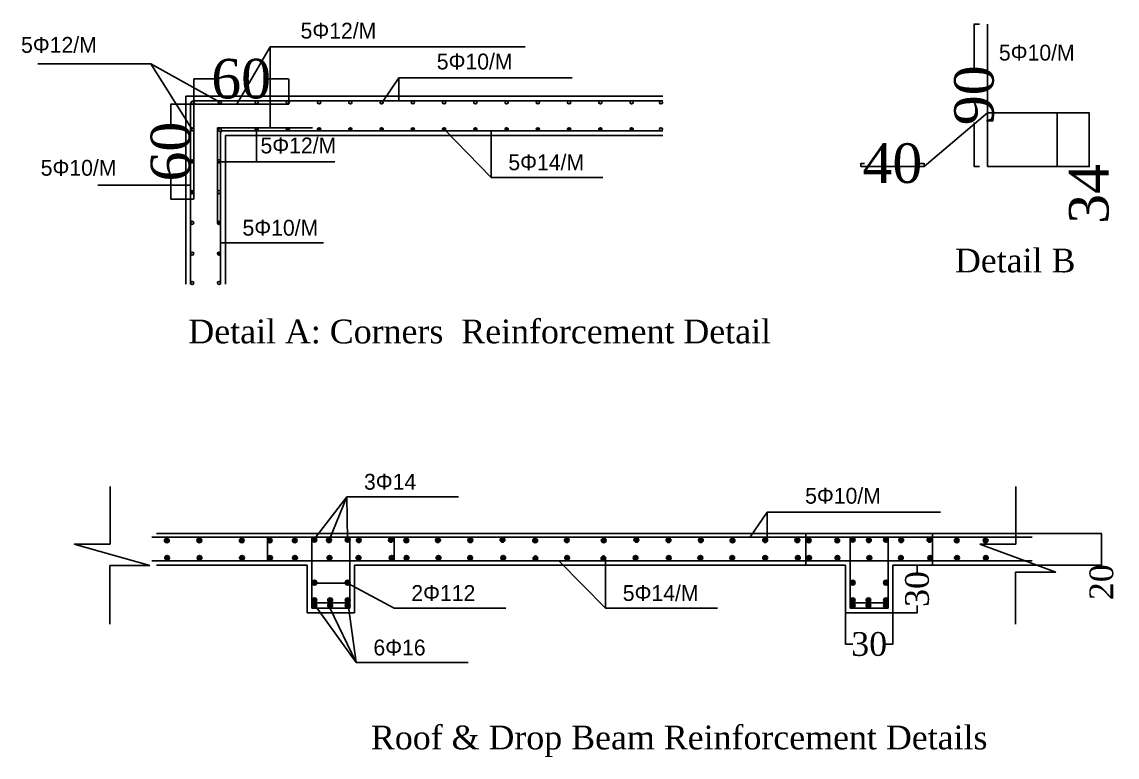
# Model space of a CAD drawing. Header units: centimetres. Extents: x 8566 to 24071, y 9487 to 14021.
# Drawn here: x 11031 to 11722, y 10128 to 10592 of the extents above; entities that cross this region are included whole.
import ezdxf

# ---------------------------------------------------------------- set-up
doc = ezdxf.new("R2010")
doc.units = ezdxf.units.CM
doc.layers.get('0').update_dxf_attribs({"linetype": 'CONTINUOUS'})
doc.layers.get('DEFPOINTS').update_dxf_attribs({"linetype": 'CONTINUOUS'})
doc.styles.get("Standard").update_dxf_attribs({"font": 'times.ttf', "height": 20})
doc.styles.add('STYLE1', font='greekc.shx', dxfattribs={"height": 10})
doc.styles.add('style2', font='times.ttf', dxfattribs={"height": 15})
doc.styles.add('style3', font='times.ttf', dxfattribs={"height": 25})
doc.dimstyles.get("Standard").update_dxf_attribs({"dimtxt": 15, "dimasz": 0.18, "dimexe": 0.18, "dimexo": 0.0625, "dimgap": 0.09, "dimtad": 0, "dimdec": 0, "dimzin": 0, "dimdsep": 46, "dimtxsty": 'style2', "dimcen": 0.09, "dimadec": 0, "dimazin": 0, "dimtfac": 1, "dimtdec": 0, "dimtofl": 0, "dimtmove": 0, "dimatfit": 3, "dimfxl": 1, "dimtolj": 1, "dimtzin": 0, "dimarcsym": 0})

# ---------------------------------------------------------------- blocks, each defined once
blk = doc.blocks.new('*D4')
at = {"color": 0, "lineweight": -2, "transparency": 16777216}
for p, q in [((11684.68, 10534.44), (11704.85, 10534.44)), ((11704.67, 10534.26), (11704.67, 10500.62)), ((11684.68, 10500.44), (11704.85, 10500.44)), ((11704.67, 10500.44), (11704.67, 10500.26))]:
    blk.add_line(p, q, dxfattribs=at)
at = {"color": 0, "transparency": 16777216}
for points in [[(11704.64, 10534.26), (11704.7, 10534.26), (11704.67, 10534.44)], [(11704.64, 10500.62), (11704.7, 10500.62), (11704.67, 10500.44)]]:
    blk.add_solid(points, dxfattribs=at)
at = {"layer": 'DEFPOINTS', "color": 0, "transparency": 16777216}
for p in [(11684.62, 10534.44), (11684.62, 10500.44), (11704.67, 10500.44)]:
    blk.add_point(p, dxfattribs=at)
at = {"color": 0, "transparency": 16777216, "insert": (11704.67, 10483.11), "char_height": 25, "attachment_point": 5, "rotation": 90, "style": 'style3'}
blk.add_mtext('\\A1;34', dxfattribs=at)
blk = doc.blocks.new('*D5')
at = {"color": 0, "lineweight": -2, "transparency": 16777216}
for p, q in [((11560.47, 10500.5), (11560.47, 10502.56)), ((11560.65, 10502.38), (11562.87, 10502.38)), ((11600.29, 10502.38), (11598.07, 10502.38)), ((11600.47, 10500.5), (11600.47, 10502.56))]:
    blk.add_line(p, q, dxfattribs=at)
at = {"color": 0, "transparency": 16777216}
for points in [[(11560.65, 10502.41), (11560.65, 10502.35), (11560.47, 10502.38)], [(11600.29, 10502.41), (11600.29, 10502.35), (11600.47, 10502.38)]]:
    blk.add_solid(points, dxfattribs=at)
at = {"layer": 'DEFPOINTS', "color": 0, "transparency": 16777216}
for p in [(11600.47, 10502.38), (11560.47, 10500.44), (11600.47, 10500.44)]:
    blk.add_point(p, dxfattribs=at)
at = {"color": 0, "transparency": 16777216, "insert": (11580.47, 10502.38), "char_height": 25, "attachment_point": 5, "style": 'style3'}
blk.add_mtext('\\A1;40', dxfattribs=at)
blk = doc.blocks.new('*D6')
at = {"color": 0, "lineweight": -2, "transparency": 16777216}
for p, q in [((11635.54, 10590.44), (11631.97, 10590.44)), ((11632.15, 10590.26), (11632.15, 10562.6)), ((11632.15, 10500.62), (11632.15, 10528.29)), ((11635.54, 10500.44), (11631.97, 10500.44))]:
    blk.add_line(p, q, dxfattribs=at)
at = {"color": 0, "transparency": 16777216}
for points in [[(11632.12, 10590.26), (11632.18, 10590.26), (11632.15, 10590.44)], [(11632.12, 10500.62), (11632.18, 10500.62), (11632.15, 10500.44)]]:
    blk.add_solid(points, dxfattribs=at)
at = {"layer": 'DEFPOINTS', "color": 0, "transparency": 16777216}
for p in [(11632.15, 10590.44), (11635.6, 10590.44), (11635.6, 10500.44)]:
    blk.add_point(p, dxfattribs=at)
at = {"color": 0, "transparency": 16777216, "insert": (11632.15, 10545.44), "char_height": 25, "attachment_point": 5, "rotation": 90, "style": 'style3'}
blk.add_mtext('\\A1;90', dxfattribs=at)
blk = doc.blocks.new('*D13')
at = {"color": 0, "lineweight": -2, "transparency": 16777216}
for p, q in [((11139.12, 10539.94), (11139.12, 10555.91)), ((11139.3, 10555.73), (11152.03, 10555.73)), ((11198.94, 10555.73), (11186.22, 10555.73)), ((11199.12, 10539.94), (11199.12, 10555.91))]:
    blk.add_line(p, q, dxfattribs=at)
at = {"color": 0, "transparency": 16777216}
for points in [[(11139.3, 10555.76), (11139.3, 10555.7), (11139.12, 10555.73)], [(11198.94, 10555.76), (11198.94, 10555.7), (11199.12, 10555.73)]]:
    blk.add_solid(points, dxfattribs=at)
at = {"layer": 'DEFPOINTS', "color": 0, "transparency": 16777216}
for p in [(11199.12, 10555.73), (11139.12, 10539.88), (11199.12, 10539.88)]:
    blk.add_point(p, dxfattribs=at)
at = {"color": 0, "transparency": 16777216, "insert": (11169.12, 10555.73), "char_height": 25, "attachment_point": 5, "style": 'style3'}
blk.add_mtext('\\A1;60', dxfattribs=at)
blk = doc.blocks.new('*D7')
at = {"color": 0, "lineweight": -2, "transparency": 16777216}
for p, q in [((11139.06, 10539.88), (11124.43, 10539.88)), ((11124.61, 10539.7), (11124.61, 10526.98)), ((11124.61, 10480.06), (11124.61, 10492.78)), ((11139.06, 10479.88), (11124.43, 10479.88))]:
    blk.add_line(p, q, dxfattribs=at)
at = {"color": 0, "transparency": 16777216}
for points in [[(11124.58, 10539.7), (11124.64, 10539.7), (11124.61, 10539.88)], [(11124.58, 10480.06), (11124.64, 10480.06), (11124.61, 10479.88)]]:
    blk.add_solid(points, dxfattribs=at)
at = {"layer": 'DEFPOINTS', "color": 0, "transparency": 16777216}
for p in [(11139.12, 10539.88), (11124.61, 10479.88), (11139.12, 10479.88)]:
    blk.add_point(p, dxfattribs=at)
at = {"color": 0, "transparency": 16777216, "insert": (11124.61, 10509.88), "char_height": 25, "attachment_point": 5, "rotation": 90, "style": 'style3'}
blk.add_mtext('\\A1;60', dxfattribs=at)
blk = doc.blocks.new('*D15')
at = {"color": 0, "lineweight": -2, "transparency": 16777216}
for p, q in [((11550.8, 10218.59), (11550.8, 10198.64)), ((11580.8, 10218.59), (11580.8, 10198.64)), ((11550.98, 10198.82), (11555.48, 10198.82)), ((11580.62, 10198.82), (11576.12, 10198.82))]:
    blk.add_line(p, q, dxfattribs=at)
at = {"color": 0, "transparency": 16777216}
for points in [[(11550.98, 10198.85), (11550.98, 10198.79), (11550.8, 10198.82)], [(11580.62, 10198.85), (11580.62, 10198.79), (11580.8, 10198.82)]]:
    blk.add_solid(points, dxfattribs=at)
at = {"layer": 'DEFPOINTS', "color": 0, "transparency": 16777216}
for p in [(11550.8, 10218.65), (11580.8, 10218.65), (11580.8, 10198.82)]:
    blk.add_point(p, dxfattribs=at)
at = {"color": 0, "transparency": 16777216, "insert": (11565.8, 10198.82), "char_height": 15, "attachment_point": 5, "style": 'style2'}
blk.add_mtext('\\A1;30', dxfattribs=at)
blk = doc.blocks.new('*D16')
at = {"color": 0, "lineweight": -2, "transparency": 16777216}
for p, q in [((11580.86, 10248.65), (11596.27, 10248.65)), ((11596.09, 10248.47), (11596.09, 10243.97)), ((11580.86, 10218.65), (11596.27, 10218.65)), ((11596.09, 10218.83), (11596.09, 10223.33))]:
    blk.add_line(p, q, dxfattribs=at)
at = {"color": 0, "transparency": 16777216}
for points in [[(11596.06, 10248.47), (11596.12, 10248.47), (11596.09, 10248.65)], [(11596.06, 10218.83), (11596.12, 10218.83), (11596.09, 10218.65)]]:
    blk.add_solid(points, dxfattribs=at)
at = {"layer": 'DEFPOINTS', "color": 0, "transparency": 16777216}
for p in [(11580.8, 10248.65), (11596.09, 10248.65), (11580.8, 10218.65)]:
    blk.add_point(p, dxfattribs=at)
at = {"color": 0, "transparency": 16777216, "insert": (11596.09, 10233.65), "char_height": 15, "attachment_point": 5, "rotation": 90, "style": 'style2'}
blk.add_mtext('\\A1;30', dxfattribs=at)
blk = doc.blocks.new('*D17')
at = {"color": 0, "lineweight": -2, "transparency": 16777216}
for p, q in [((11651.15, 10268.65), (11712.72, 10268.65)), ((11712.54, 10268.47), (11712.54, 10248.83)), ((11651.15, 10248.65), (11712.72, 10248.65)), ((11712.54, 10248.65), (11712.54, 10248.47))]:
    blk.add_line(p, q, dxfattribs=at)
at = {"color": 0, "transparency": 16777216}
for points in [[(11712.51, 10268.47), (11712.57, 10268.47), (11712.54, 10268.65)], [(11712.51, 10248.83), (11712.57, 10248.83), (11712.54, 10248.65)]]:
    blk.add_solid(points, dxfattribs=at)
at = {"layer": 'DEFPOINTS', "color": 0, "transparency": 16777216}
for p in [(11651.09, 10268.65), (11651.09, 10248.65), (11712.54, 10248.65)]:
    blk.add_point(p, dxfattribs=at)
at = {"color": 0, "transparency": 16777216, "insert": (11712.54, 10237.94), "char_height": 15, "attachment_point": 5, "rotation": 90, "style": 'style2'}
blk.add_mtext('\\A1;20', dxfattribs=at)

msp = doc.modelspace()

# ---------------------------------------------------------------- hatches: boundary and pattern name
h = msp.add_hatch(color=256)
edge = h.paths.add_edge_path()
edge.add_arc((11138.24, 10523.93), 1, 0, 360)
edge = h.paths.add_edge_path()
edge.add_arc((11138.56, 10540.71), 1, 0, 360)
edge = h.paths.add_edge_path()
edge.add_arc((11178.86, 10540.94), 1, 0, 360)
edge = h.paths.add_edge_path()
edge.add_arc((11198.6, 10540.94), 1, 0, 360)
edge = h.paths.add_edge_path()
edge.add_arc((11218.34, 10540.94), 1, 0, 360)
edge = h.paths.add_edge_path()
edge.add_arc((11238.08, 10540.94), 1, 0, 360)
edge = h.paths.add_edge_path()
edge.add_arc((11257.81, 10540.94), 1, 0, 360)
edge = h.paths.add_edge_path()
edge.add_arc((11277.55, 10540.94), 1, 0, 360)
edge = h.paths.add_edge_path()
edge.add_arc((11297.29, 10540.94), 1, 0, 360)
edge = h.paths.add_edge_path()
edge.add_arc((11317.03, 10540.94), 1, 0, 360)
edge = h.paths.add_edge_path()
edge.add_arc((11336.77, 10540.94), 1, 0, 360)
edge = h.paths.add_edge_path()
edge.add_arc((11356.51, 10540.94), 1, 0, 360)
edge = h.paths.add_edge_path()
edge.add_arc((11155.65, 10540.94), 1, 0, 360)
edge = h.paths.add_edge_path()
edge.add_arc((11155.79, 10523.48), 1, 0, 360)
edge = h.paths.add_edge_path()
edge.add_arc((11356.51, 10523.93), 1, 0, 360)
edge = h.paths.add_edge_path()
edge.add_arc((11336.77, 10523.93), 1, 0, 360)
edge = h.paths.add_edge_path()
edge.add_arc((11317.03, 10523.93), 1, 0, 360)
edge = h.paths.add_edge_path()
edge.add_arc((11297.29, 10523.93), 1, 0, 360)
edge = h.paths.add_edge_path()
edge.add_arc((11277.55, 10523.93), 1, 0, 360)
edge = h.paths.add_edge_path()
edge.add_arc((11257.81, 10523.93), 1, 0, 360)
edge = h.paths.add_edge_path()
edge.add_arc((11238.08, 10523.93), 1, 0, 360)
edge = h.paths.add_edge_path()
edge.add_arc((11218.34, 10523.93), 1, 0, 360)
edge = h.paths.add_edge_path()
edge.add_arc((11198.6, 10523.93), 1, 0, 360)
edge = h.paths.add_edge_path()
edge.add_arc((11178.86, 10523.93), 1, 0, 360)
edge = h.paths.add_edge_path()
edge.add_arc((11155.07, 10503.69), 1, 0, 360)
edge = h.paths.add_edge_path()
edge.add_arc((11155.07, 10484.28), 1, 0, 360)
edge = h.paths.add_edge_path()
edge.add_arc((11138.14, 10464.87), 1, 0, 360)
edge = h.paths.add_edge_path()
edge.add_arc((11138.14, 10445.46), 1, 0, 360)
edge = h.paths.add_edge_path()
edge.add_arc((11138.14, 10426.94), 1, 0, 360)
edge = h.paths.add_edge_path()
edge.add_arc((11155.12, 10426.94), 1, 0, 360)
edge = h.paths.add_edge_path()
edge.add_arc((11155.12, 10445.46), 1, 0, 360)
edge = h.paths.add_edge_path()
edge.add_arc((11155.12, 10464.87), 1, 0, 360)
edge = h.paths.add_edge_path()
edge.add_arc((11138.25, 10484.28), 1, 0, 360)
edge = h.paths.add_edge_path()
edge.add_arc((11138.25, 10503.69), 1, 0, 360)
h = msp.add_hatch(color=256)
edge = h.paths.add_edge_path()
edge.add_arc((11376.24, 10540.94), 1, 0, 360)
edge = h.paths.add_edge_path()
edge.add_arc((11395.98, 10540.94), 1, 0, 360)
edge = h.paths.add_edge_path()
edge.add_arc((11415.72, 10540.94), 1, 0, 360)
edge = h.paths.add_edge_path()
edge.add_arc((11434.26, 10540.94), 1, 0, 360)
edge = h.paths.add_edge_path()
edge.add_arc((11434.26, 10523.93), 1, 0, 360)
edge = h.paths.add_edge_path()
edge.add_arc((11415.72, 10523.93), 1, 0, 360)
edge = h.paths.add_edge_path()
edge.add_arc((11395.98, 10523.93), 1, 0, 360)
edge = h.paths.add_edge_path()
edge.add_arc((11376.24, 10523.93), 1, 0, 360)
h = msp.add_hatch(color=256)
edge = h.paths.add_edge_path()
edge.add_arc((11122.17, 10264.34), 1.5, 0, 360)
h = msp.add_hatch(color=256)
edge = h.paths.add_edge_path()
edge.add_arc((11142.69, 10264.34), 1.5, 0, 360)
h = msp.add_hatch(color=256)
edge = h.paths.add_edge_path()
edge.add_arc((11169.5, 10264.34), 1.5, 0, 360)
h = msp.add_hatch(color=256)
edge = h.paths.add_edge_path()
edge.add_arc((11187.19, 10264.34), 1.5, 0, 360)
h = msp.add_hatch(color=256)
edge = h.paths.add_edge_path()
edge.add_arc((11202.95, 10264.34), 1.5, 0, 360)
h = msp.add_hatch(color=256)
edge = h.paths.add_edge_path()
edge.add_arc((11215.38, 10264.77), 1.5, 0, 360)
h = msp.add_hatch(color=256)
edge = h.paths.add_edge_path()
edge.add_arc((11224.6, 10264.5), 1.5, 0, 360)
h = msp.add_hatch(color=256)
edge = h.paths.add_edge_path()
edge.add_arc((11236.36, 10264.77), 1.5, 0, 360)
h = msp.add_hatch(color=256)
edge = h.paths.add_edge_path()
edge.add_arc((11243.38, 10264.5), 1.5, 0, 360)
h = msp.add_hatch(color=256)
edge = h.paths.add_edge_path()
edge.add_arc((11263.69, 10264.66), 1.5, 0, 360)
h = msp.add_hatch(color=256)
edge = h.paths.add_edge_path()
edge.add_arc((11273.44, 10264.34), 1.5, 0, 360)
h = msp.add_hatch(color=256)
edge = h.paths.add_edge_path()
edge.add_arc((11293.43, 10264.5), 1.5, 0, 360)
h = msp.add_hatch(color=256)
edge = h.paths.add_edge_path()
edge.add_arc((11313.87, 10264.5), 1.5, 0, 360)
h = msp.add_hatch(color=256)
edge = h.paths.add_edge_path()
edge.add_arc((11334.18, 10264.66), 1.5, 0, 360)
h = msp.add_hatch(color=256)
edge = h.paths.add_edge_path()
edge.add_arc((11354.81, 10264.34), 1.5, 0, 360)
h = msp.add_hatch(color=256)
edge = h.paths.add_edge_path()
edge.add_arc((11374.8, 10264.5), 1.5, 0, 360)
h = msp.add_hatch(color=256)
edge = h.paths.add_edge_path()
edge.add_arc((11398.1, 10264.34), 1.5, 0, 360)
h = msp.add_hatch(color=256)
edge = h.paths.add_edge_path()
edge.add_arc((11418.73, 10264.66), 1.5, 0, 360)
h = msp.add_hatch(color=256)
edge = h.paths.add_edge_path()
edge.add_arc((11439.04, 10264.5), 1.5, 0, 360)
h = msp.add_hatch(color=256)
edge = h.paths.add_edge_path()
edge.add_arc((11459.48, 10264.5), 1.5, 0, 360)
h = msp.add_hatch(color=256)
edge = h.paths.add_edge_path()
edge.add_arc((11479.47, 10264.34), 1.5, 0, 360)
h = msp.add_hatch(color=256)
edge = h.paths.add_edge_path()
edge.add_arc((11500.1, 10264.5), 1.5, 0, 360)
h = msp.add_hatch(color=256)
edge = h.paths.add_edge_path()
edge.add_arc((11520.41, 10264.5), 1.5, 0, 360)
h = msp.add_hatch(color=256)
edge = h.paths.add_edge_path()
edge.add_arc((11527.63, 10264.34), 1.5, 0, 360)
h = msp.add_hatch(color=256)
edge = h.paths.add_edge_path()
edge.add_arc((11545.59, 10264.34), 1.5, 0, 360)
h = msp.add_hatch(color=256)
edge = h.paths.add_edge_path()
edge.add_arc((11555.38, 10264.77), 1.5, 0, 360)
h = msp.add_hatch(color=256)
edge = h.paths.add_edge_path()
edge.add_arc((11565.59, 10264.5), 1.5, 0, 360)
h = msp.add_hatch(color=256)
edge = h.paths.add_edge_path()
edge.add_arc((11576.36, 10264.77), 1.5, 0, 360)
h = msp.add_hatch(color=256)
edge = h.paths.add_edge_path()
edge.add_arc((11586.02, 10264.5), 1.5, 0, 360)
h = msp.add_hatch(color=256)
edge = h.paths.add_edge_path()
edge.add_arc((11603.85, 10264.66), 1.5, 0, 360)
h = msp.add_hatch(color=256)
edge = h.paths.add_edge_path()
edge.add_arc((11621.11, 10264.34), 1.5, 0, 360)
h = msp.add_hatch(color=256)
edge = h.paths.add_edge_path()
edge.add_arc((11639.35, 10264.34), 1.5, 0, 360)
h = msp.add_hatch(color=256)
edge = h.paths.add_edge_path()
edge.add_arc((11122.33, 10253.32), 1.5, 0, 360)
h = msp.add_hatch(color=256)
edge = h.paths.add_edge_path()
edge.add_arc((11142.85, 10253.32), 1.5, 0, 360)
h = msp.add_hatch(color=256)
edge = h.paths.add_edge_path()
edge.add_arc((11169.66, 10253.32), 1.5, 0, 360)
h = msp.add_hatch(color=256)
edge = h.paths.add_edge_path()
edge.add_arc((11187.35, 10253.32), 1.5, 0, 360)
h = msp.add_hatch(color=256)
edge = h.paths.add_edge_path()
edge.add_arc((11203.11, 10253.32), 1.5, 0, 360)
h = msp.add_hatch(color=256)
edge = h.paths.add_edge_path()
edge.add_arc((11224.92, 10253.32), 1.5, 0, 360)
h = msp.add_hatch(color=256)
edge = h.paths.add_edge_path()
edge.add_arc((11243.22, 10253.32), 1.5, 0, 360)
h = msp.add_hatch(color=256)
edge = h.paths.add_edge_path()
edge.add_arc((11264.17, 10253.32), 1.5, 0, 360)
h = msp.add_hatch(color=256)
edge = h.paths.add_edge_path()
edge.add_arc((11273.6, 10253.32), 1.5, 0, 360)
h = msp.add_hatch(color=256)
edge = h.paths.add_edge_path()
edge.add_arc((11293.75, 10253.32), 1.5, 0, 360)
h = msp.add_hatch(color=256)
edge = h.paths.add_edge_path()
edge.add_arc((11313.71, 10253.32), 1.5, 0, 360)
h = msp.add_hatch(color=256)
edge = h.paths.add_edge_path()
edge.add_arc((11334.66, 10253.32), 1.5, 0, 360)
h = msp.add_hatch(color=256)
edge = h.paths.add_edge_path()
edge.add_arc((11354.97, 10253.01), 1.5, 0, 360)
h = msp.add_hatch(color=256)
edge = h.paths.add_edge_path()
edge.add_arc((11374.96, 10253.32), 1.5, 0, 360)
h = msp.add_hatch(color=256)
edge = h.paths.add_edge_path()
edge.add_arc((11397.94, 10253.01), 1.5, 0, 360)
h = msp.add_hatch(color=256)
edge = h.paths.add_edge_path()
edge.add_arc((11418.25, 10253.32), 1.5, 0, 360)
h = msp.add_hatch(color=256)
edge = h.paths.add_edge_path()
edge.add_arc((11439.2, 10253.32), 1.5, 0, 360)
h = msp.add_hatch(color=256)
edge = h.paths.add_edge_path()
edge.add_arc((11459.16, 10253.32), 1.5, 0, 360)
h = msp.add_hatch(color=256)
edge = h.paths.add_edge_path()
edge.add_arc((11479.31, 10253.32), 1.5, 0, 360)
h = msp.add_hatch(color=256)
edge = h.paths.add_edge_path()
edge.add_arc((11500.1, 10253.32), 1.5, 0, 360)
h = msp.add_hatch(color=256)
edge = h.paths.add_edge_path()
edge.add_arc((11520.73, 10253.32), 1.5, 0, 360)
h = msp.add_hatch(color=256)
edge = h.paths.add_edge_path()
edge.add_arc((11527.79, 10253.32), 1.5, 0, 360)
h = msp.add_hatch(color=256)
edge = h.paths.add_edge_path()
edge.add_arc((11545.75, 10253.32), 1.5, 0, 360)
h = msp.add_hatch(color=256)
edge = h.paths.add_edge_path()
edge.add_arc((11565.91, 10253.32), 1.5, 0, 360)
h = msp.add_hatch(color=256)
edge = h.paths.add_edge_path()
edge.add_arc((11585.86, 10253.32), 1.5, 0, 360)
h = msp.add_hatch(color=256)
edge = h.paths.add_edge_path()
edge.add_arc((11604.33, 10253.32), 1.5, 0, 360)
h = msp.add_hatch(color=256)
edge = h.paths.add_edge_path()
edge.add_arc((11621.27, 10253.32), 1.5, 0, 360)
h = msp.add_hatch(color=256)
edge = h.paths.add_edge_path()
edge.add_arc((11639.51, 10253.32), 1.5, 0, 360)
h = msp.add_hatch(color=256)
edge = h.paths.add_edge_path()
edge.add_arc((11215.38, 10237.66), 1.5, 0, 360)
h = msp.add_hatch(color=256)
edge = h.paths.add_edge_path()
edge.add_arc((11236.36, 10237.66), 1.5, 0, 360)
h = msp.add_hatch(color=256)
edge = h.paths.add_edge_path()
edge.add_arc((11555.38, 10237.66), 1.5, 0, 360)
h = msp.add_hatch(color=256)
edge = h.paths.add_edge_path()
edge.add_arc((11576.36, 10237.66), 1.5, 0, 360)
h = msp.add_hatch(color=256)
edge = h.paths.add_edge_path()
edge.add_arc((11215.39, 10226.51), 1.5, 0, 360)
h = msp.add_hatch(color=256)
edge = h.paths.add_edge_path()
edge.add_arc((11215.39, 10223.27), 1.5, 0, 360)
h = msp.add_hatch(color=256)
edge = h.paths.add_edge_path()
edge.add_arc((11225.33, 10226.51), 1.5, 0, 360)
h = msp.add_hatch(color=256)
edge = h.paths.add_edge_path()
edge.add_arc((11225.33, 10223.27), 1.5, 0, 360)
h = msp.add_hatch(color=256)
edge = h.paths.add_edge_path()
edge.add_arc((11236.37, 10226.51), 1.5, 0, 360)
h = msp.add_hatch(color=256)
edge = h.paths.add_edge_path()
edge.add_arc((11236.37, 10223.27), 1.5, 0, 360)
h = msp.add_hatch(color=256)
edge = h.paths.add_edge_path()
edge.add_arc((11555.39, 10226.51), 1.5, 0, 360)
h = msp.add_hatch(color=256)
edge = h.paths.add_edge_path()
edge.add_arc((11555.39, 10223.27), 1.5, 0, 360)
h = msp.add_hatch(color=256)
edge = h.paths.add_edge_path()
edge.add_arc((11565.33, 10226.51), 1.5, 0, 360)
h = msp.add_hatch(color=256)
edge = h.paths.add_edge_path()
edge.add_arc((11565.33, 10223.27), 1.5, 0, 360)
h = msp.add_hatch(color=256)
edge = h.paths.add_edge_path()
edge.add_arc((11576.37, 10226.51), 1.5, 0, 360)
h = msp.add_hatch(color=256)
edge = h.paths.add_edge_path()
edge.add_arc((11576.37, 10223.27), 1.5, 0, 360)

# ---------------------------------------------------------------- linework, layer by layer
at = {"color": 1}
for p, q in [((11640.6, 10500.44), (11640.6, 10590.44)), ((11684.62, 10534.44), (11640.6, 10534.44)), ((11684.62, 10534.44), (11684.62, 10500.44)), ((11600.47, 10500.44), (11560.47, 10500.44)), ((11684.62, 10500.44), (11640.6, 10500.44))]:
    msp.add_line(p, q, dxfattribs=at)
for p, q in [((11166.45, 10539.72), (11187.43, 10575.93)), ((11187.43, 10575.93), (11348.57, 10575.93)), ((11187.43, 10575.93), (11187.43, 10524.97)), ((11112.01, 10565.28), (11040.59, 10565.28)), ((11112.01, 10565.28), (11138.18, 10523.76)), ((11155.72, 10540.98), (11112.01, 10565.28)), ((11268.65, 10556.5), (11378.14, 10556.5)), ((11268.65, 10542), (11268.65, 10556.5)), ((11134.12, 10544.93), (11435.46, 10544.93)), ((11134.12, 10426.05), (11134.12, 10544.93)), ((11137.12, 10426.05), (11137.12, 10539.93)), ((11139.12, 10541.93), (11435.46, 10541.93)), ((11139.12, 10539.88), (11139.12, 10479.88)), ((11139.12, 10539.88), (11199.12, 10539.88)), ((11154.12, 10524.93), (11154.12, 10464.93)), ((11154.12, 10524.93), (11214.12, 10524.93)), ((11156.12, 10426.05), (11156.12, 10521.93)), ((11157.12, 10522.93), (11435.46, 10522.93)), ((11178.86, 10523.93), (11178.86, 10503.43)), ((11327.02, 10522.95), (11327.02, 10493.6)), ((11159.12, 10426.05), (11159.12, 10519.93)), ((11159.12, 10519.93), (11435.46, 10519.93)), ((11154.49, 10503.43), (11228.34, 10503.43)), ((11178.86, 10503.43), (11154.49, 10503.43)), ((11078.5, 10488.62), (11137.21, 10488.62)), ((11327.02, 10493.6), (11397.64, 10493.6)), ((11156.07, 10452.26), (11221.11, 10452.26)), ((11235.84, 10291.88), (11306.46, 10291.88)), ((11501.31, 10282.27), (11610.8, 10282.27)), ((11501.31, 10264.85), (11501.31, 10282.27)), ((11115.57, 10268.65), (11265.8, 10268.65)), ((11115.57, 10268.65), (11651.09, 10268.65)), ((11605.8, 10268.65), (11605.8, 10248.65)), ((11115.57, 10248.65), (11210.8, 10248.65)), ((11185.8, 10248.65), (11210.8, 10248.65)), ((11240.8, 10248.65), (11550.8, 10248.65)), ((11240.8, 10248.65), (11265.8, 10248.65)), ((11399.29, 10250.96), (11399.29, 10221.61)), ((11580.8, 10248.65), (11651.09, 10248.65)), ((11210.8, 10218.65), (11240.8, 10218.65)), ((11213.8, 10221.65), (11237.8, 10221.65)), ((11236.98, 10222.44), (11241.78, 10187.22)), ((11265.73, 10221.61), (11336.36, 10221.61)), ((11399.29, 10221.61), (11469.92, 10221.61)), ((11550.8, 10218.65), (11580.8, 10218.65)), ((11553.8, 10221.65), (11577.8, 10221.65)), ((11555.8, 10218.65), (11575.8, 10218.65)), ((11241.78, 10187.22), (11312.41, 10187.22))]:
    msp.add_line(p, q)
at = {"color": 7}
for p, q in [((11268.65, 10556.5), (11258.26, 10540.96)), ((11640.6, 10534.44), (11600.47, 10500.44)), ((11327.02, 10493.6), (11297.29, 10523.93)), ((11086.3, 10261.86), (11086.3, 10298.37)), ((11658.39, 10261.86), (11658.39, 10298.37)), ((11235.84, 10291.88), (11215.15, 10265.17)), ((11235.84, 10291.88), (11224.7, 10264.43)), ((11235.84, 10291.88), (11236.22, 10264.92)), ((11501.31, 10282.27), (11490.92, 10266.73)), ((11668.83, 10266.37), (11112.6, 10266.37)), ((11185.8, 10266.37), (11185.8, 10251.37)), ((11213.8, 10266.37), (11213.8, 10221.65)), ((11237.8, 10266.37), (11237.8, 10221.65)), ((11265.8, 10266.37), (11265.8, 10251.37)), ((11525.8, 10268.65), (11525.8, 10248.65)), ((11553.8, 10266.37), (11553.8, 10221.65)), ((11577.8, 10266.37), (11577.8, 10221.65)), ((11111.53, 10248.56), (11063.66, 10261.86)), ((11063.66, 10261.86), (11086.3, 10261.86)), ((11683.78, 10244.18), (11635.75, 10261.86)), ((11635.75, 10261.86), (11658.39, 10261.86)), ((11086.1, 10211.46), (11086.1, 10248.56)), ((11086.1, 10248.56), (11111.53, 10248.56)), ((11668.83, 10251.37), (11112.6, 10251.37)), ((11210.8, 10248.65), (11210.8, 10218.65)), ((11240.8, 10248.65), (11240.8, 10218.65)), ((11399.29, 10221.61), (11370.29, 10251.01)), ((11550.8, 10248.65), (11550.8, 10218.65)), ((11580.8, 10248.65), (11580.8, 10218.65)), ((11658.19, 10211.46), (11658.19, 10244.18)), ((11683.78, 10244.18), (11658.19, 10244.18)), ((11215.17, 10237.37), (11236.24, 10237.37)), ((11236.24, 10237.37), (11265.73, 10221.61)), ((11213.8, 10224.95), (11237.8, 10224.95)), ((11553.8, 10224.95), (11577.8, 10224.95)), ((11241.78, 10187.22), (11215.9, 10223.17)), ((11241.78, 10187.22), (11225.21, 10221.7))]:
    msp.add_line(p, q, dxfattribs=at)
for centre, radius in [((11138.56, 10540.71), 1), ((11155.65, 10540.94), 1), ((11178.86, 10540.94), 1), ((11198.6, 10540.94), 1), ((11218.34, 10540.94), 1), ((11238.08, 10540.94), 1), ((11257.81, 10540.94), 1), ((11277.55, 10540.94), 1), ((11297.29, 10540.94), 1), ((11317.03, 10540.94), 1), ((11336.77, 10540.94), 1), ((11356.51, 10540.94), 1), ((11376.24, 10540.94), 1), ((11395.98, 10540.94), 1), ((11415.72, 10540.94), 1), ((11434.26, 10540.94), 1), ((11138.24, 10523.93), 1), ((11155.79, 10523.48), 1), ((11178.86, 10523.93), 1), ((11198.6, 10523.93), 1), ((11218.34, 10523.93), 1), ((11238.08, 10523.93), 1), ((11257.81, 10523.93), 1), ((11277.55, 10523.93), 1), ((11297.29, 10523.93), 1), ((11317.03, 10523.93), 1), ((11336.77, 10523.93), 1), ((11356.51, 10523.93), 1), ((11376.24, 10523.93), 1), ((11395.98, 10523.93), 1), ((11415.72, 10523.93), 1), ((11434.26, 10523.93), 1), ((11138.25, 10503.69), 1), ((11155.07, 10503.69), 1), ((11138.25, 10484.28), 1), ((11155.07, 10484.28), 1), ((11138.14, 10464.87), 1), ((11155.12, 10464.87), 1), ((11138.14, 10445.46), 1), ((11155.12, 10445.46), 1), ((11138.14, 10426.94), 1), ((11155.12, 10426.94), 1), ((11122.17, 10264.34), 1.5), ((11142.69, 10264.34), 1.5), ((11169.5, 10264.34), 1.5), ((11187.19, 10264.34), 1.5), ((11202.95, 10264.34), 1.5), ((11215.38, 10264.77), 1.5), ((11224.6, 10264.5), 1.5), ((11236.36, 10264.77), 1.5), ((11243.38, 10264.5), 1.5), ((11263.69, 10264.66), 1.5), ((11273.44, 10264.34), 1.5), ((11293.43, 10264.5), 1.5), ((11313.87, 10264.5), 1.5), ((11334.18, 10264.66), 1.5), ((11354.81, 10264.34), 1.5), ((11374.8, 10264.5), 1.5), ((11398.1, 10264.34), 1.5), ((11418.73, 10264.66), 1.5), ((11439.04, 10264.5), 1.5), ((11459.48, 10264.5), 1.5), ((11479.47, 10264.34), 1.5), ((11500.1, 10264.5), 1.5), ((11520.41, 10264.5), 1.5), ((11527.63, 10264.34), 1.5), ((11545.59, 10264.34), 1.5), ((11555.38, 10264.77), 1.5), ((11565.59, 10264.5), 1.5), ((11576.36, 10264.77), 1.5), ((11586.02, 10264.5), 1.5), ((11603.85, 10264.66), 1.5), ((11621.11, 10264.34), 1.5), ((11639.35, 10264.34), 1.5), ((11122.33, 10253.32), 1.5), ((11142.85, 10253.32), 1.5), ((11169.66, 10253.32), 1.5), ((11187.35, 10253.32), 1.5), ((11203.11, 10253.32), 1.5), ((11224.92, 10253.32), 1.5), ((11243.22, 10253.32), 1.5), ((11264.17, 10253.32), 1.5), ((11273.6, 10253.32), 1.5), ((11293.75, 10253.32), 1.5), ((11313.71, 10253.32), 1.5), ((11334.66, 10253.32), 1.5), ((11354.97, 10253.01), 1.5), ((11374.96, 10253.32), 1.5), ((11397.94, 10253.01), 1.5), ((11418.25, 10253.32), 1.5), ((11439.2, 10253.32), 1.5), ((11459.16, 10253.32), 1.5), ((11479.31, 10253.32), 1.5), ((11500.1, 10253.32), 1.5), ((11520.73, 10253.32), 1.5), ((11527.79, 10253.32), 1.5), ((11545.75, 10253.32), 1.5), ((11565.91, 10253.32), 1.5), ((11585.86, 10253.32), 1.5), ((11604.33, 10253.32), 1.5), ((11621.27, 10253.32), 1.5), ((11639.51, 10253.32), 1.5), ((11215.38, 10237.66), 1.5), ((11236.36, 10237.66), 1.5), ((11555.38, 10237.66), 1.5), ((11576.36, 10237.66), 1.5), ((11215.39, 10226.51), 1.5), ((11215.39, 10223.27), 1.5), ((11225.33, 10226.51), 1.5), ((11225.33, 10223.27), 1.5), ((11236.37, 10226.51), 1.5), ((11236.37, 10223.27), 1.5), ((11555.39, 10226.51), 1.5), ((11555.39, 10223.27), 1.5), ((11565.33, 10226.51), 1.5), ((11565.33, 10223.27), 1.5), ((11576.37, 10226.51), 1.5), ((11576.37, 10223.27), 1.5)]:
    msp.add_circle(centre, radius)
for centre, radius in [((11139.12, 10539.93), 2), ((11157.12, 10521.93), 1)]:
    msp.add_arc(centre, radius, 90, 180)
for p in [(11178.86, 10523.93), (11198.6, 10523.93), (11218.34, 10523.93), (11238.08, 10523.93), (11257.81, 10523.93), (11277.55, 10523.93), (11297.29, 10523.93), (11317.03, 10523.93), (11336.77, 10523.93), (11356.51, 10523.93), (11376.24, 10523.93), (11395.98, 10523.93), (11415.72, 10523.93), (11138.25, 10503.69), (11138.25, 10484.28), (11155.12, 10464.87), (11155.12, 10445.46)]:
    msp.add_point(p)

# ---------------------------------------------------------------- texts
at = {"style": 'STYLE1'}
for s, p in [('5F12/M', (11206.64, 10581.23)), ('5F12/M', (11030.09, 10572.25)), ('5F10/M', (11647.73, 10567.37)), ('5F10/M', (11292.68, 10561.75)), ('5F12/M', (11181.33, 10508.74)), ('5F14/M', (11337.88, 10498.08)), ('5F10/M', (11042.51, 10494.64)), ('5F10/M', (11169.96, 10456.79)), ('3F14', (11246.7, 10296.37)), ('5F10/M', (11525.34, 10287.52)), ('2F112', (11276.6, 10226.1)), ('5F14/M', (11410.16, 10226.1)), ('6F16', (11252.64, 10191.7))]:
    msp.add_text(s, height=10, dxfattribs=at).set_placement(p)
for s, p in [('Detail B', (11619.93, 10433.57)), ('Detail A: Corners  Reinforcement Detail', (11135.75, 10388.78)), ('Roof & Drop Beam Reinforcement Details', (11251.06, 10132.38))]:
    msp.add_text(s, height=15).set_placement(p)

# ---------------------------------------------------------------- dimensions: what is measured, and where the dimension line sits
at = {"color": 7}
for p1, p2, distance, picture, middle in [((11635.6, 10500.44), (11635.6, 10590.44), 3.45, '*D6', (11632.15, 10545.44)), ((11684.62, 10534.44), (11684.62, 10500.44), 20.06, '*D4', (11704.67, 10483.11)), ((11560.47, 10500.44), (11600.47, 10500.44), 1.94, '*D5', (11580.47, 10502.38))]:
    dim = msp.add_aligned_dim(p1=p1, p2=p2, distance=distance, dimstyle='Standard', override={"dimtxsty": 'style3'}, dxfattribs=at)
    dim.commit()
    dim.dimension.update_dxf_attribs({"geometry": picture, "text_midpoint": middle})
dim = msp.add_linear_dim(base=(11199.12, 10555.73), p1=(11139.12, 10539.88), p2=(11199.12, 10539.88), dimstyle='Standard', override={"dimtxsty": 'style3'}, dxfattribs=at)
dim.commit()
dim.dimension.update_dxf_attribs({"geometry": '*D13', "text_midpoint": (11169.12, 10555.73)})
dim = msp.add_linear_dim(base=(11124.61, 10479.88), p1=(11139.12, 10539.88), p2=(11139.12, 10479.88), angle=90, dimstyle='Standard', override={"dimtxsty": 'style3'}, dxfattribs=at)
dim.commit()
dim.dimension.update_dxf_attribs({"geometry": '*D7', "text_midpoint": (11124.61, 10509.88)})
for base, p1, p2, picture, middle in [((11712.54, 10248.65), (11651.09, 10268.65), (11651.09, 10248.65), '*D17', (11712.54, 10237.94)), ((11596.09, 10248.65), (11580.8, 10218.65), (11580.8, 10248.65), '*D16', (11596.09, 10233.65))]:
    dim = msp.add_linear_dim(base=base, p1=p1, p2=p2, angle=90, dimstyle='Standard', dxfattribs=at)
    dim.commit()
    dim.dimension.update_dxf_attribs({"geometry": picture, "text_midpoint": middle})
dim = msp.add_linear_dim(base=(11580.8, 10198.82), p1=(11550.8, 10218.65), p2=(11580.8, 10218.65), dimstyle='Standard', dxfattribs=at)
dim.commit()
dim.dimension.update_dxf_attribs({"geometry": '*D15', "text_midpoint": (11565.8, 10198.82)})

doc.saveas('drawing.dxf')
